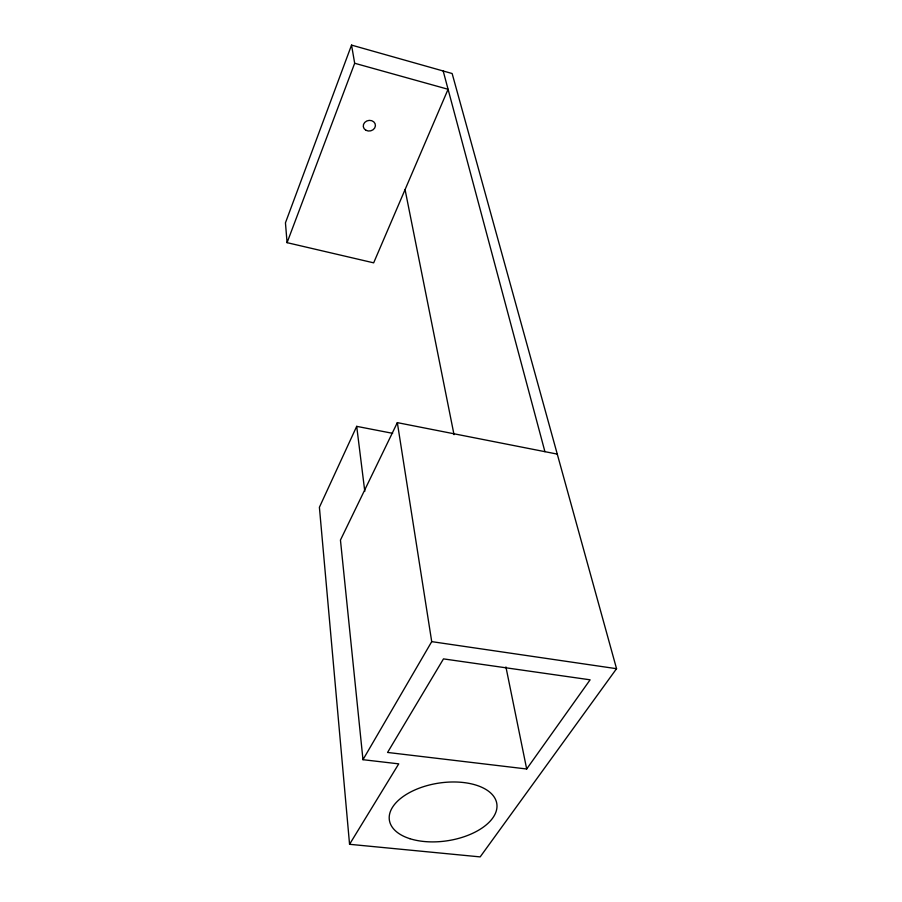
<?xml version="1.0" encoding="UTF-8"?>
<svg xmlns="http://www.w3.org/2000/svg" width="902" height="902" viewBox="0 0 902 902"><rect width="100%" height="100%" fill="white"/><g stroke="black" fill="none" stroke-linecap="round" stroke-linejoin="round"><path stroke-width="1.35" d="M351.543 45.1L285.449 222.817L287.073 242.661L373.665 262.843L448.08 89.275L354.678 63.264L351.543 45.1L452.139 73.524L616.551 668.698L480.168 856.9L349.559 844.295L319.398 507.296L356.696 426.353L392.641 433.332M287.073 242.661L354.678 63.264M557.267 454.101L397.342 422.632L340.449 540.072L362.976 759.687L398.74 763.859L349.559 844.295M362.976 759.687L431.72 641.638L397.342 422.632M526.678 768.989L590.122 679.815L443.48 658.888L387.567 752.448L526.678 768.989L505.921 666.939M431.72 641.638L616.551 668.698M443.186 70.987L544.921 451.676M405.066 189.6L454.022 434.651M356.696 426.353L364.791 491.342M409.936 838.702A54.357 29.157 -8.7 0 0 496.483 810.21A54.357 29.157 -8.7 0 0 422.869 786.882A54.357 29.157 -8.7 0 0 409.936 838.702M365.885 130.249A6.111 5.311 -10.5 0 0 375.412 125.874A6.111 5.311 -10.5 0 0 366.731 121.003A6.111 5.311 -10.5 0 0 365.885 130.249"/></g></svg>
